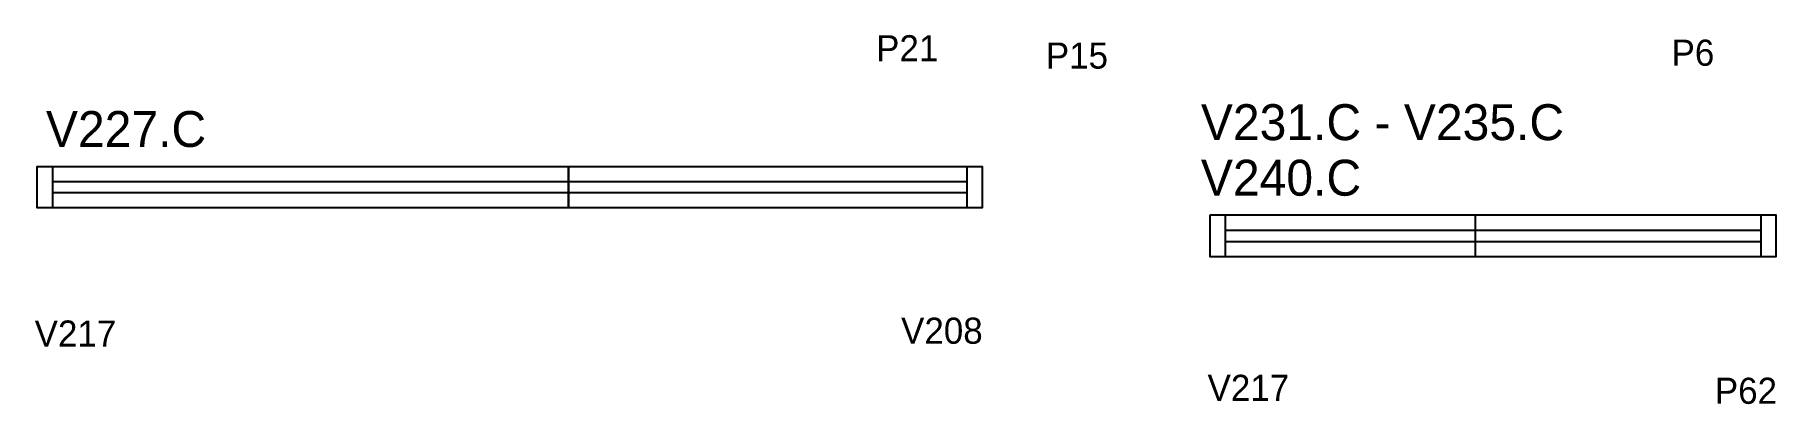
# Model space of a CAD drawing. Header units: metres. Extents: x 2174 to 2974, y 15824 to 15993.
import ezdxf

# ---------------------------------------------------------------- set-up
doc = ezdxf.new("R2010")
doc.units = ezdxf.units.M
for name, color, linetype in [('5', 7, 'Continuous'), ('NOMENCLATURA', 7, 'Continuous'), ('Painéis', 7, 'Continuous'), ('SARR_2.2x7', 7, 'Continuous')]:
    doc.layers.add(name, color=color, linetype=linetype)

msp = doc.modelspace()

# ---------------------------------------------------------------- linework, layer by layer
at = {"layer": 'Painéis', "color": 7, "lineweight": 25}
msp.add_line((2835.6, 15891.39), (2835.6, 15910.39), dxfattribs=at)
for points in [[(2419, 15913.76), (2175, 15913.76), (2175, 15932.76), (2419, 15932.76)], [(2419, 15932.76), (2609, 15932.76), (2609, 15913.76), (2419, 15913.76)]]:
    msp.add_lwpolyline(points, close=True, dxfattribs=at)
msp.add_lwpolyline([(2713.6, 15910.39), (2713.6, 15891.39), (2973.6, 15891.39), (2973.6, 15910.39), (2713.6, 15910.39)], dxfattribs=at)
at = {"layer": 'SARR_2.2x7', "color": 7, "lineweight": 25}
for p, q in [((2182, 15932.76), (2182, 15913.76)), ((2602, 15932.76), (2602, 15913.76)), ((2419, 15925.76), (2182, 15925.76)), ((2602, 15925.76), (2419, 15925.76)), ((2182, 15920.76), (2419, 15920.76)), ((2419, 15920.76), (2602, 15920.76)), ((2720.6, 15910.39), (2720.6, 15891.39)), ((2966.6, 15910.39), (2966.6, 15891.39)), ((2966.6, 15903.39), (2720.6, 15903.39)), ((2720.6, 15898.39), (2966.6, 15898.39))]:
    msp.add_line(p, q, dxfattribs=at)

# ---------------------------------------------------------------- texts
at = {"layer": '5', "color": 7, "lineweight": 25}
for s, p in [('P21', (2560.28, 15981.09)), ('P15', (2638.23, 15977.73)), ('P6', (2925.56, 15979.05)), ('V217', (2173.88, 15850.02)), ('V208', (2571.75, 15851.34)), ('V217', (2712.49, 15825.08)), ('P62', (2945.44, 15823.74))]:
    msp.add_text(s, height=12, dxfattribs=at).set_placement(p)
at = {"layer": 'NOMENCLATURA', "color": 7, "lineweight": 25}
for s, p in [('V231.C - V235.C', (2709.41, 15944.88)), ('V227.C', (2179.05, 15941.73)), ('V240.C', (2709.41, 15919.36))]:
    msp.add_text(s, height=16.5, dxfattribs=at).set_placement(p)

doc.saveas('drawing.dxf')
